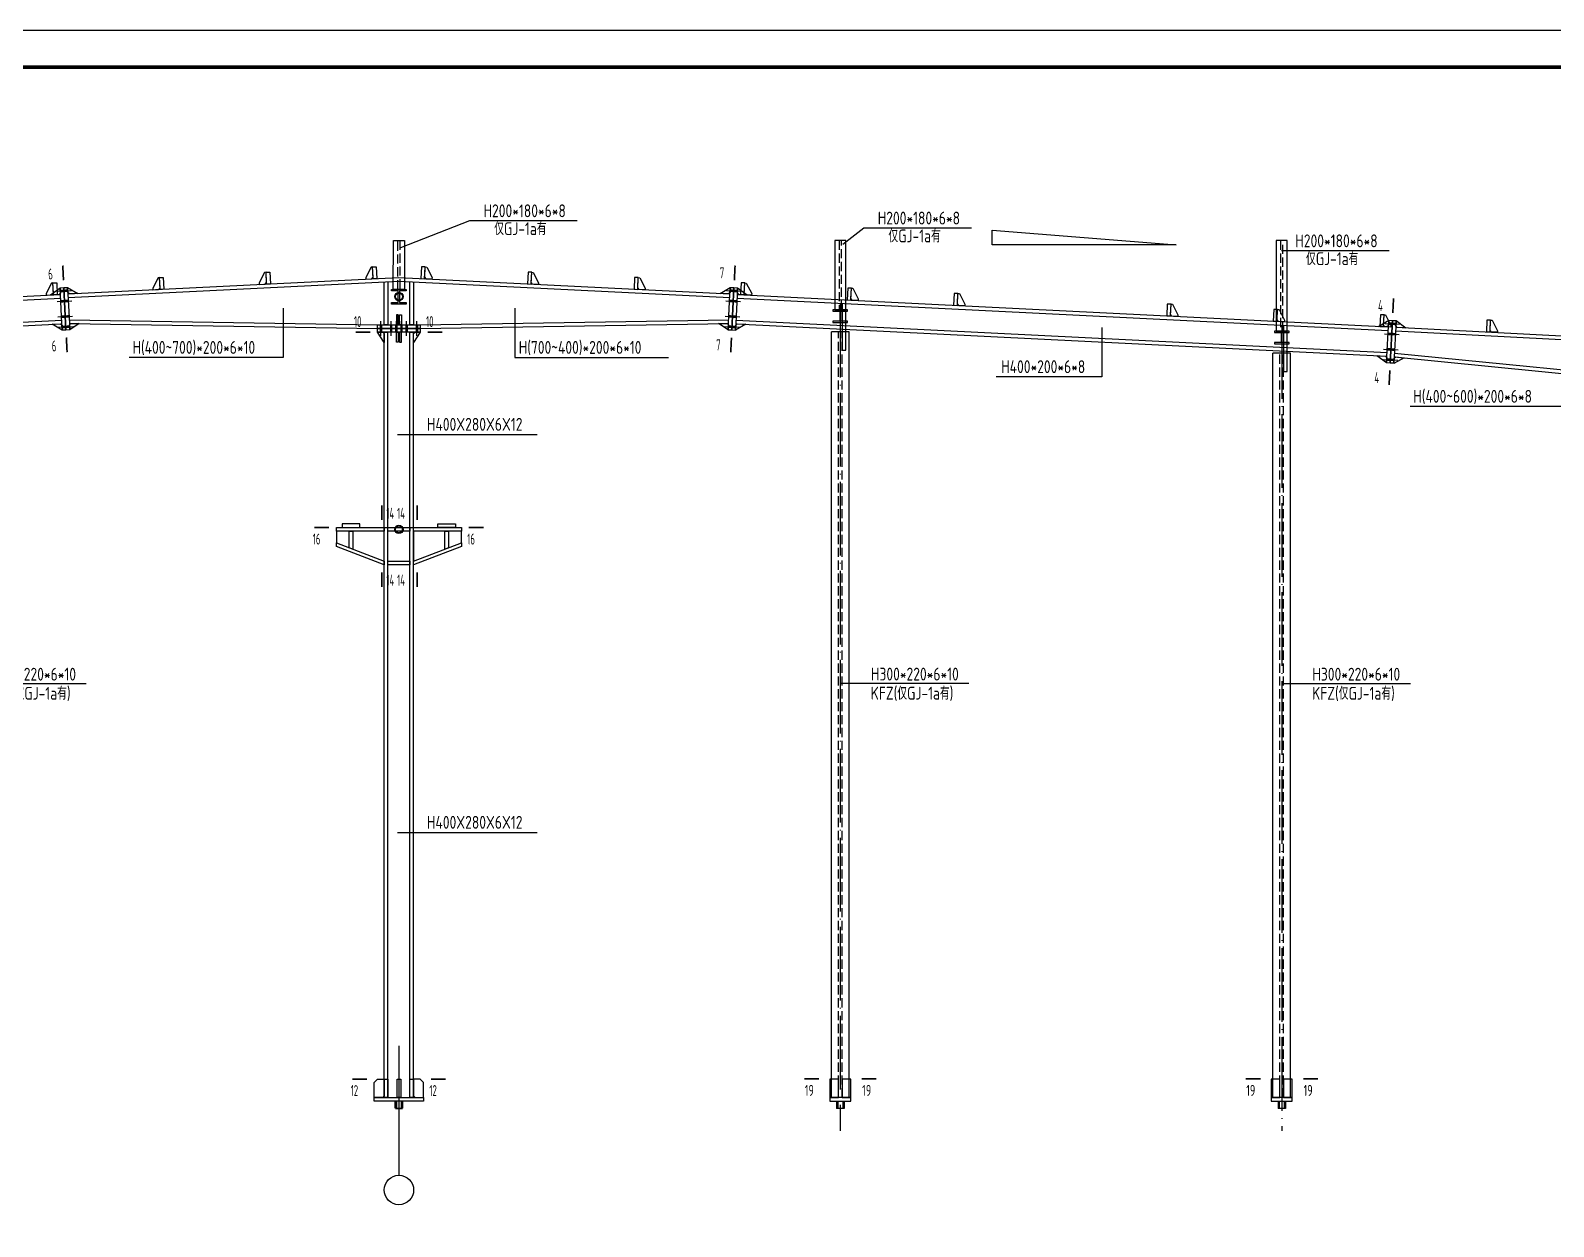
# Model space of a CAD drawing. Extents: x 8844666 to 9156203, y 1662182 to 2655606.
# Drawn here: x 8938191 to 8979598, y 1754767 to 1787294 of the extents above; entities that cross this region are included whole.
import ezdxf

# ---------------------------------------------------------------- set-up
doc = ezdxf.new("R2010")
doc.units = 0
doc.header["$LTSCALE"] = 1000
doc.header["$MEASUREMENT"] = 0
doc.linetypes.add('DASH', pattern=[0.35, 0.25, -0.1])
doc.linetypes.add('DOTE', pattern=[2.42, 2, -0.2, 0.02, -0.2])
for name, color, linetype in [('10', 7, 'CONTINUOUS'), ('114', 2, 'CONTINUOUS'), ('116', 1, 'CONTINUOUS'), ('12', 142, 'CONTINUOUS'), ('14', 142, 'CONTINUOUS'), ('DOTE', 8, 'DOTE'), ('PUB_DIM', 3, 'CONTINUOUS'), ('PUB_TITLE', 4, 'CONTINUOUS'), ('柱子', 142, 'CONTINUOUS'), ('标注文字', 3, 'CONTINUOUS')]:
    doc.layers.add(name, color=color, linetype=linetype)
doc.styles.add('TSSD_REIN', font='atssdeng.shx', dxfattribs={"width": 0.7, "bigfont": 'atssdchn.shx'})

msp = doc.modelspace()

# ---------------------------------------------------------------- linework, layer by layer
at = {"layer": '10', "color": 6, "elevation": -193.1}
msp.add_lwpolyline([(8969334.1, 1781467.1), (8964334.1, 1781467.1), (8964334.1, 1781867.1)], close=True, dxfattribs=at)
at = {"layer": '10', "const_width": 45}
for points in [[(8939069.3, 1780901.9), (8939089.3, 1780502.4)], [(8957347, 1780901.9), (8957327, 1780502.4)], [(8975248, 1780006.7), (8975227.6, 1779607.2)], [(8939187.2, 1778544.8), (8939167.2, 1778944.3)], [(8947028.2, 1779090.4), (8947428.2, 1779090.4)], [(8949388.2, 1779090.4), (8948988.2, 1779090.4)], [(8957229, 1778542.8), (8957249, 1778942.3)], [(8975127.4, 1777649.8), (8975147.9, 1778049.3)], [(8947739.9, 1774377.9), (8947739.9, 1773977.9)], [(8948701.2, 1774377.9), (8948701.2, 1773977.9)], [(8945908.2, 1773777.9), (8946308.2, 1773777.9)], [(8950508.2, 1773777.9), (8950108.2, 1773777.9)], [(8947739.9, 1772157.9), (8947739.9, 1772557.9)], [(8948701.2, 1772157.9), (8948701.2, 1772557.9)], [(8946938.2, 1758777.9), (8947338.2, 1758777.9)], [(8949478.2, 1758777.9), (8949078.2, 1758777.9)], [(8959232, 1758783.9), (8959632, 1758783.9)], [(8961191.3, 1758783.9), (8960791.3, 1758783.9)], [(8971232, 1758783.9), (8971632, 1758783.9)], [(8973191.3, 1758783.9), (8972791.3, 1758783.9)]]:
    msp.add_lwpolyline(points, dxfattribs=at)
at = {"layer": '114'}
for p, q in [((8938904, 1780202.8), (8939303.5, 1780222.7)), ((8957112.8, 1780222.7), (8957512.3, 1780202.8)), ((8938918, 1779923.1), (8939317.5, 1779943.1)), ((8957098.8, 1779943.1), (8957498.3, 1779923.1)), ((8938939, 1779503.6), (8939338.5, 1779523.6)), ((8938953, 1779224), (8939352.5, 1779244)), ((8947718.2, 1778990.4), (8947718.2, 1779390.4)), ((8947998.2, 1778990.4), (8947998.2, 1779390.4)), ((8948138.2, 1778990.4), (8948138.2, 1779390.4)), ((8948278.2, 1778990.4), (8948278.2, 1779390.4)), ((8948418.2, 1778990.4), (8948418.2, 1779390.4)), ((8948698.2, 1778990.4), (8948698.2, 1779390.4)), ((8957063.8, 1779244), (8957463.3, 1779224)), ((8957077.8, 1779523.8), (8957477.3, 1779503.9)), ((8975013, 1779327.8), (8975412.5, 1779307.4)), ((8974998.7, 1779048.2), (8975398.2, 1779027.8)), ((8974977.2, 1778628.8), (8975376.7, 1778608.3)), ((8974962.9, 1778349.1), (8975362.4, 1778328.7))]:
    msp.add_line(p, q, dxfattribs=at)
at = {"layer": '114', "color": 1, "const_width": 70}
for points in [[(8939003.9, 1780207.8), (8939203.7, 1780217.7)], [(8957212.7, 1780217.7), (8957412.4, 1780207.7)], [(8939017.9, 1779928.1), (8939217.7, 1779938.1)], [(8957198.7, 1779938.1), (8957398.4, 1779928.1)], [(8939038.9, 1779508.6), (8939238.6, 1779518.6)], [(8939052.9, 1779229), (8939252.6, 1779239)], [(8947718.2, 1779090.4), (8947718.2, 1779290.4)], [(8947998.2, 1779090.4), (8947998.2, 1779290.4)], [(8948138.2, 1779090.4), (8948138.2, 1779290.4)], [(8948278.2, 1779090.4), (8948278.2, 1779290.4)], [(8948418.2, 1779090.4), (8948418.2, 1779290.4)], [(8948698.2, 1779090.4), (8948698.2, 1779290.4)], [(8957163.7, 1779239), (8957363.5, 1779229)], [(8957177.7, 1779518.8), (8957377.5, 1779508.8)], [(8975112.9, 1779322.7), (8975312.6, 1779312.5)], [(8975098.6, 1779043.1), (8975298.3, 1779032.9)], [(8975077.1, 1778623.6), (8975276.9, 1778613.4)], [(8975062.8, 1778344), (8975262.6, 1778333.8)]]:
    msp.add_lwpolyline(points, dxfattribs=at)
at = {"layer": '116', "const_width": 45}
for points in [[(8948108.2, 1758177.9), (8948108.2, 1757977.9)], [(8948138.2, 1758177.9), (8948138.2, 1757977.9)], [(8948278.2, 1758177.9), (8948278.2, 1757977.9)], [(8948308.2, 1758177.9), (8948308.2, 1757977.9)], [(8948108.2, 1757977.9), (8948308.2, 1757977.9)]]:
    msp.add_lwpolyline(points, dxfattribs=at)
at = {"layer": '116'}
for points in [[(8960108.1, 1758177.9), (8960108.1, 1757977.9)], [(8960138.1, 1758177.9), (8960138.1, 1757977.9)], [(8960278.1, 1758177.9), (8960278.1, 1757977.9)], [(8960308.1, 1758177.9), (8960308.1, 1757977.9)], [(8972108.1, 1758177.9), (8972108.1, 1757977.9)], [(8972138.1, 1758177.9), (8972138.1, 1757977.9)], [(8972278.1, 1758177.9), (8972278.1, 1757977.9)], [(8972308.1, 1758177.9), (8972308.1, 1757977.9)], [(8960308.1, 1757977.9), (8960108.1, 1757977.9)], [(8972308.1, 1757977.9), (8972108.1, 1757977.9)]]:
    msp.add_lwpolyline(points, dxfattribs=at)
at = {"layer": '12'}
for points in [[(8941514.5, 1780283.2), (8941516.5, 1780243.3), (8941676.3, 1780251.3), (8941714.3, 1780293.2), (8941700.3, 1780572.9), (8941660.3, 1780570.9), (8941514.5, 1780283.2)], [(8941700.3, 1780572.9), (8941800.2, 1780577.8)], [(8941716.3, 1780253.2), (8941700.3, 1780572.9)], [(8941800.2, 1780577.8), (8941816.1, 1780258.2)], [(8944410.9, 1780428), (8944412.9, 1780388.1), (8944572.7, 1780396.1), (8944610.7, 1780438), (8944596.7, 1780717.7), (8944556.7, 1780715.7), (8944410.9, 1780428)], [(8944596.7, 1780717.7), (8944696.5, 1780722.7)], [(8944612.7, 1780398.1), (8944596.7, 1780717.7)], [(8944696.5, 1780722.7), (8944712.5, 1780403.1)], [(8947307.3, 1780572.9), (8947309.3, 1780532.9), (8947469.1, 1780540.9), (8947507, 1780582.8), (8947493.1, 1780862.5), (8947453.1, 1780860.5), (8947307.3, 1780572.9)], [(8947493.1, 1780862.5), (8947592.9, 1780867.5)], [(8947509, 1780542.9), (8947493.1, 1780862.5)], [(8947608.9, 1780547.9), (8947509, 1780542.9)], [(8947592.9, 1780867.5), (8947608.9, 1780547.9)], [(8948823.4, 1780867.5), (8948807.4, 1780547.9)], [(8948807.4, 1780547.9), (8948907.3, 1780542.9)], [(8948923.3, 1780862.5), (8948823.4, 1780867.5)], [(8948907.3, 1780542.9), (8948923.3, 1780862.5)], [(8949109, 1780572.9), (8949107, 1780532.9), (8948947.2, 1780540.9), (8948909.3, 1780582.8), (8948923.3, 1780862.5), (8948963.2, 1780860.5), (8949109, 1780572.9)], [(8951719.8, 1780722.7), (8951703.8, 1780403.1)], [(8951819.6, 1780717.7), (8951719.8, 1780722.7)], [(8951803.7, 1780398.1), (8951819.6, 1780717.7)], [(8952005.4, 1780428), (8952003.4, 1780388.1), (8951843.6, 1780396.1), (8951805.7, 1780438), (8951819.6, 1780717.7), (8951859.6, 1780715.7), (8952005.4, 1780428)], [(8954616.1, 1780577.8), (8954600.2, 1780258.2)], [(8954716, 1780572.9), (8954616.1, 1780577.8)], [(8954700, 1780253.2), (8954716, 1780572.9)], [(8954901.8, 1780283.2), (8954899.8, 1780243.3), (8954740, 1780251.2), (8954702, 1780293.2), (8954716, 1780572.9), (8954756, 1780570.9), (8954901.8, 1780283.2)], [(8938618.1, 1780138.4), (8938620.1, 1780098.5), (8938779.9, 1780106.4), (8938817.9, 1780148.4), (8938803.9, 1780428), (8938764, 1780426), (8938618.1, 1780138.4)], [(8938803.9, 1780428), (8938903.8, 1780433)], [(8938819.9, 1780108.4), (8938803.9, 1780428)], [(8938919.8, 1780113.4), (8938819.9, 1780108.4)], [(8938903.8, 1780433), (8938919.8, 1780113.4)], [(8941816.1, 1780258.2), (8941716.3, 1780253.2)], [(8944712.5, 1780403.1), (8944612.7, 1780398.1)], [(8951703.8, 1780403.1), (8951803.7, 1780398.1)], [(8954600.2, 1780258.2), (8954700, 1780253.2)], [(8957512.5, 1780433), (8957496.6, 1780113.4)], [(8957496.6, 1780113.4), (8957596.4, 1780108.4)], [(8957612.4, 1780428), (8957512.5, 1780433)], [(8957596.4, 1780108.4), (8957612.4, 1780428)], [(8957798.2, 1780138.4), (8957796.2, 1780098.5), (8957636.4, 1780106.4), (8957598.4, 1780148.4), (8957612.4, 1780428), (8957652.4, 1780426), (8957798.2, 1780138.4)], [(8960408.9, 1780288.2), (8960392.9, 1779968.6)], [(8960508.8, 1780283.2), (8960408.9, 1780288.2)], [(8960492.8, 1779963.6), (8960508.8, 1780283.2)], [(8960694.6, 1779993.6), (8960692.6, 1779953.6), (8960532.8, 1779961.6), (8960494.8, 1780003.6), (8960508.8, 1780283.2), (8960548.7, 1780281.2), (8960694.6, 1779993.6)], [(8963305.3, 1780143.4), (8963289.3, 1779823.8)], [(8963405.2, 1780138.4), (8963305.3, 1780143.4)], [(8963389.2, 1779818.8), (8963405.2, 1780138.4)], [(8963590.9, 1779848.8), (8963588.9, 1779808.8), (8963429.1, 1779816.8), (8963391.2, 1779858.8), (8963405.2, 1780138.4), (8963445.1, 1780136.4), (8963590.9, 1779848.8)], [(8960392.9, 1779968.6), (8960492.8, 1779963.6)], [(8963289.3, 1779823.8), (8963389.2, 1779818.8)], [(8969098.1, 1779853.8), (8969082.1, 1779534.2)], [(8969197.9, 1779848.8), (8969098.1, 1779853.8)], [(8969182, 1779529.2), (8969197.9, 1779848.8)], [(8969383.7, 1779559.1), (8969381.7, 1779519.2), (8969221.9, 1779527.2), (8969183.9, 1779569.1), (8969197.9, 1779848.8), (8969237.9, 1779846.8), (8969383.7, 1779559.1)], [(8971994.4, 1779708.9), (8971978.5, 1779389.3)], [(8972094.3, 1779703.9), (8971994.4, 1779708.9)], [(8972078.3, 1779384.3), (8972094.3, 1779703.9)], [(8972280.1, 1779414.3), (8972278.1, 1779374.4), (8972118.3, 1779382.3), (8972080.3, 1779424.3), (8972094.3, 1779703.9), (8972134.3, 1779701.9), (8972280.1, 1779414.3)], [(8969082.1, 1779534.2), (8969182, 1779529.2)], [(8971978.5, 1779389.3), (8972078.3, 1779384.3)], [(8974890.8, 1779564.1), (8974874.8, 1779244.5)], [(8974874.8, 1779244.5), (8974974.7, 1779239.5)], [(8974990.7, 1779559.1), (8974890.8, 1779564.1)], [(8974974.7, 1779239.5), (8974990.7, 1779559.1)], [(8975176.5, 1779269.5), (8975174.5, 1779229.5), (8975014.7, 1779237.5), (8974976.7, 1779279.5), (8974990.7, 1779559.1), (8975030.6, 1779557.1), (8975176.5, 1779269.5)], [(8977787.2, 1779419.3), (8977771.2, 1779099.7)], [(8977887.1, 1779414.3), (8977787.2, 1779419.3)], [(8977871.1, 1779094.7), (8977887.1, 1779414.3)], [(8978072.8, 1779124.7), (8978070.8, 1779084.7), (8977911.1, 1779092.7), (8977873.1, 1779134.6), (8977887.1, 1779414.3), (8977927, 1779412.3), (8978072.8, 1779124.7)], [(8977771.2, 1779099.7), (8977871.1, 1779094.7)]]:
    msp.add_lwpolyline(points, dxfattribs=at)
at = {"layer": '14'}
for p, q in [((8960158.1, 1758777.9), (8959922.1, 1758777.9)), ((8959922.1, 1758777.9), (8959922.1, 1758277.9)), ((8960158.1, 1758277.9), (8960158.1, 1758777.9)), ((8960494.1, 1758777.9), (8960258.1, 1758777.9)), ((8960258.1, 1758777.9), (8960258.1, 1758277.9)), ((8960494.1, 1758277.9), (8960494.1, 1758777.9)), ((8972158.1, 1758777.9), (8971922.1, 1758777.9)), ((8971922.1, 1758777.9), (8971922.1, 1758277.9)), ((8972158.1, 1758277.9), (8972158.1, 1758777.9)), ((8972494.1, 1758777.9), (8972258.1, 1758777.9)), ((8972258.1, 1758777.9), (8972258.1, 1758277.9)), ((8972494.1, 1758277.9), (8972494.1, 1758777.9)), ((8959922.1, 1758277.9), (8959922.1, 1758177.9)), ((8959922.1, 1758277.9), (8960158.1, 1758277.9)), ((8960494.1, 1758277.9), (8959922.1, 1758277.9)), ((8959922.1, 1758177.9), (8960494.1, 1758177.9)), ((8960258.1, 1758277.9), (8960494.1, 1758277.9)), ((8960494.1, 1758177.9), (8960494.1, 1758277.9)), ((8971922.1, 1758277.9), (8971922.1, 1758177.9)), ((8971922.1, 1758277.9), (8972158.1, 1758277.9)), ((8972494.1, 1758277.9), (8971922.1, 1758277.9)), ((8971922.1, 1758177.9), (8972494.1, 1758177.9)), ((8972258.1, 1758277.9), (8972494.1, 1758277.9)), ((8972494.1, 1758177.9), (8972494.1, 1758277.9))]:
    msp.add_line(p, q, dxfattribs=at)
for points in [[(8938738.7, 1780104.4), (8938999.4, 1780297.6)], [(8938968.5, 1780115.9), (8938738.7, 1780104.4)], [(8939006.4, 1780157.8), (8938968.5, 1780115.9)], [(8938999.4, 1780297.6), (8939099.3, 1780302.6)], [(8939057.4, 1779139.1), (8938999.4, 1780297.6)], [(8938999.4, 1780297.6), (8939006.4, 1780157.8)], [(8939099.3, 1780302.6), (8939199.2, 1780307.6)], [(8939099.3, 1780302.6), (8939157.2, 1779144.1)], [(8939157.2, 1779144.1), (8939099.3, 1780302.6)], [(8939199.2, 1780307.6), (8939257.1, 1779149.1)], [(8939206.2, 1780167.8), (8939199.2, 1780307.6)], [(8939199.2, 1780307.6), (8939477.8, 1780141.3)], [(8939248.1, 1780129.9), (8939206.2, 1780167.8)], [(8939477.8, 1780141.3), (8939248.1, 1780129.9)], [(8947808.2, 1779290.4), (8947808.2, 1780457.7)], [(8947908.2, 1780462.7), (8947908.2, 1779290.4)], [(8948508.2, 1779290.4), (8948508.2, 1780462.7)], [(8948608.2, 1780457.7), (8948608.2, 1779290.4)], [(8956938.5, 1780141.3), (8957217.1, 1780307.6)], [(8957168.2, 1780129.8), (8956938.5, 1780141.3)], [(8957159.1, 1779147.1), (8957217.1, 1780307.6)], [(8957210.2, 1780167.8), (8957168.2, 1780129.8)], [(8957217.1, 1780307.6), (8957210.2, 1780167.8)], [(8957217.1, 1780307.6), (8957317, 1780302.6)], [(8957317, 1780302.6), (8957259, 1779142.1)], [(8957259, 1779142.1), (8957317, 1780302.6)], [(8957317, 1780302.6), (8957416.9, 1780297.6)], [(8957416.9, 1780297.6), (8957358.9, 1779137.1)], [(8957409.9, 1780157.8), (8957416.9, 1780297.6)], [(8957447.9, 1780115.9), (8957409.9, 1780157.8)], [(8957416.9, 1780297.6), (8957677.6, 1780104.4)], [(8957677.6, 1780104.4), (8957447.9, 1780115.9)], [(8938778.7, 1779305.4), (8939008.4, 1779316.9)], [(8939057.4, 1779139.1), (8938778.7, 1779305.4)], [(8939008.4, 1779316.9), (8939050.4, 1779278.9)], [(8939050.4, 1779278.9), (8939057.4, 1779139.1)], [(8939250.1, 1779288.9), (8939288.1, 1779328.2)], [(8939257.1, 1779149.1), (8939250.1, 1779288.9)], [(8939518.1, 1779324.4), (8939257.1, 1779149.1)], [(8939288.1, 1779328.2), (8939518.1, 1779324.4)], [(8947628.2, 1779290.4), (8948788.2, 1779290.4)], [(8947628.2, 1779190.4), (8947628.2, 1779290.4)], [(8947908.2, 1779290.4), (8947808.2, 1779290.4)], [(8948188.2, 1779560.4), (8948138.2, 1779560.4)], [(8948138.2, 1779560.4), (8948138.2, 1779290.4)], [(8948138.2, 1779290.4), (8948188.2, 1779290.4)], [(8948188.2, 1779290.4), (8948188.2, 1779560.4)], [(8948228.2, 1779290.4), (8948228.2, 1779560.4)], [(8948228.2, 1779560.4), (8948278.2, 1779560.4)], [(8948278.2, 1779290.4), (8948228.2, 1779290.4)], [(8948278.2, 1779560.4), (8948278.2, 1779290.4)], [(8948608.2, 1779290.4), (8948508.2, 1779290.4)], [(8948788.2, 1779290.4), (8948788.2, 1779190.4)], [(8956898.2, 1779324.4), (8957128.2, 1779328.2)], [(8957159.2, 1779149.1), (8956898.2, 1779324.4)], [(8957128.2, 1779328.2), (8957166.2, 1779288.9)], [(8957166.2, 1779288.9), (8957159.2, 1779149.1)], [(8957637.6, 1779305.4), (8957359, 1779139.1)], [(8957359, 1779139.1), (8957366, 1779278.9)], [(8957366, 1779278.9), (8957407.9, 1779316.9)], [(8957407.9, 1779316.9), (8957637.6, 1779305.4)], [(8974838.6, 1779246.3), (8975117.5, 1779412.6)], [(8975068.3, 1779234.8), (8974838.6, 1779246.3)], [(8975058.2, 1778254.1), (8975117.5, 1779412.6)], [(8975110.3, 1779272.8), (8975068.3, 1779234.8)], [(8975117.5, 1779412.6), (8975110.3, 1779272.8)], [(8975117.5, 1779412.6), (8975217.4, 1779407.5)], [(8975217.4, 1779407.5), (8975158.1, 1778249)], [(8975158.1, 1778249), (8975217.4, 1779407.5)], [(8975217.4, 1779407.5), (8975317.2, 1779402.4)], [(8975317.2, 1779402.4), (8975258, 1778243.9)], [(8975310.1, 1779262.6), (8975317.2, 1779402.4)], [(8975348, 1779220.5), (8975310.1, 1779262.6)], [(8975317.2, 1779402.4), (8975577.7, 1779208.5)], [(8939157.2, 1779144.1), (8939057.4, 1779139.1)], [(8939257.1, 1779149.1), (8939157.2, 1779144.1)], [(8948788.2, 1779190.4), (8947628.2, 1779190.4)], [(8947628.2, 1779190.4), (8948788.2, 1779190.4)], [(8947628.2, 1779090.4), (8947628.2, 1779190.4)], [(8948788.2, 1779090.4), (8947628.2, 1779090.4)], [(8947808.2, 1778810.4), (8947628.2, 1779090.4)], [(8947628.2, 1779090.4), (8947768.2, 1779090.4)], [(8947768.2, 1779090.4), (8947808.2, 1779050.4)], [(8947808.2, 1779050.4), (8947808.2, 1778810.4)], [(8948138.2, 1778820.4), (8948138.2, 1779090.4)], [(8948138.2, 1779090.4), (8948188.2, 1779090.4)], [(8948188.2, 1778820.4), (8948138.2, 1778820.4)], [(8948188.2, 1779090.4), (8948188.2, 1778820.4)], [(8948228.2, 1779090.4), (8948228.2, 1778820.4)], [(8948278.2, 1779090.4), (8948228.2, 1779090.4)], [(8948228.2, 1778820.4), (8948278.2, 1778820.4)], [(8948278.2, 1778820.4), (8948278.2, 1779090.4)], [(8948788.2, 1779090.4), (8948608.2, 1778810.4)], [(8948608.2, 1779050.4), (8948648.2, 1779090.4)], [(8948608.2, 1778810.4), (8948608.2, 1779050.4)], [(8948648.2, 1779090.4), (8948788.2, 1779090.4)], [(8948788.2, 1779190.4), (8948788.2, 1779090.4)], [(8957259, 1779142.1), (8957159.1, 1779147.1)], [(8957358.9, 1779137.1), (8957259, 1779142.1)], [(8975577.7, 1779208.5), (8975348, 1779220.5)], [(8975058.2, 1778254.1), (8974797.7, 1778447.4)], [(8974797.7, 1778447.4), (8975027.5, 1778435.9)], [(8975027.5, 1778435.9), (8975065.4, 1778393.9)], [(8975264.9, 1778379.1), (8975306.7, 1778415.1)], [(8975306.7, 1778415.1), (8975535.6, 1778392.4)], [(8975065.4, 1778393.9), (8975058.2, 1778254.1)], [(8975158.1, 1778249), (8975058.2, 1778254.1)], [(8975258, 1778243.9), (8975158.1, 1778249)], [(8975535.6, 1778392.4), (8975257.7, 1778239.2)], [(8975257.7, 1778239.2), (8975264.9, 1778379.1)], [(8947148.2, 1773877.9), (8946668.2, 1773877.9)], [(8946668.2, 1773877.9), (8946668.2, 1773777.9)], [(8947148.2, 1773777.9), (8947148.2, 1773877.9)], [(8949268.2, 1773877.9), (8949748.2, 1773877.9)], [(8949268.2, 1773777.9), (8949268.2, 1773877.9)], [(8949748.2, 1773877.9), (8949748.2, 1773777.9)], [(8946508.2, 1773777.9), (8947808.2, 1773777.9)], [(8946508.2, 1773677.9), (8946508.2, 1773777.9)], [(8947808.2, 1773677.9), (8946508.2, 1773677.9)], [(8946508.2, 1773677.9), (8946508.2, 1773357.9)], [(8947808.2, 1773677.9), (8946508.2, 1773677.9)], [(8946668.2, 1773777.9), (8947148.2, 1773777.9)], [(8946858.2, 1773223.2), (8946858.2, 1773677.9)], [(8946858.2, 1773677.9), (8946958.2, 1773677.9)], [(8946958.2, 1773677.9), (8946958.2, 1773184.8)], [(8947808.2, 1773777.9), (8947808.2, 1773677.9)], [(8947808.2, 1772857.9), (8947808.2, 1773677.9)], [(8947908.2, 1773777.9), (8948508.2, 1773777.9)], [(8947908.2, 1773677.9), (8947908.2, 1773777.9)], [(8948508.2, 1773677.9), (8947908.2, 1773677.9)], [(8948508.2, 1773777.9), (8948508.2, 1773677.9)], [(8948608.2, 1773777.9), (8949908.2, 1773777.9)], [(8948608.2, 1773677.9), (8948608.2, 1773777.9)], [(8949908.2, 1773677.9), (8948608.2, 1773677.9)], [(8948608.2, 1773677.9), (8948608.2, 1772857.9)], [(8949908.2, 1773677.9), (8948608.2, 1773677.9)], [(8949748.2, 1773777.9), (8949268.2, 1773777.9)], [(8949458.2, 1773184.8), (8949458.2, 1773677.9)], [(8949458.2, 1773677.9), (8949558.2, 1773677.9)], [(8949558.2, 1773677.9), (8949558.2, 1773223.2)], [(8949908.2, 1773777.9), (8949908.2, 1773677.9)], [(8949908.2, 1773357.9), (8949908.2, 1773677.9)], [(8946508.2, 1773357.9), (8947808.2, 1772857.9)], [(8946508.2, 1773357.9), (8947808.2, 1772857.9)], [(8946508.2, 1773257.9), (8946508.2, 1773357.9)], [(8947808.2, 1772757.9), (8946508.2, 1773257.9)], [(8946958.2, 1773184.8), (8946858.2, 1773223.2)], [(8948608.2, 1772857.9), (8949908.2, 1773357.9)], [(8948608.2, 1772857.9), (8949908.2, 1773357.9)], [(8949908.2, 1773257.9), (8948608.2, 1772757.9)], [(8949558.2, 1773223.2), (8949458.2, 1773184.8)], [(8949908.2, 1773357.9), (8949908.2, 1773257.9)], [(8947808.2, 1772857.9), (8947808.2, 1772757.9)], [(8947908.2, 1772857.9), (8948508.2, 1772857.9)], [(8947908.2, 1772757.9), (8947908.2, 1772857.9)], [(8948508.2, 1772757.9), (8947908.2, 1772757.9)], [(8948508.2, 1772857.9), (8948508.2, 1772757.9)], [(8948608.2, 1772757.9), (8948608.2, 1772857.9)], [(8947538.2, 1758687.9), (8947628.2, 1758777.9)], [(8947538.2, 1758277.9), (8947538.2, 1758687.9)], [(8947628.2, 1758777.9), (8947808.2, 1758777.9)], [(8947808.2, 1758777.9), (8947808.2, 1758317.9)], [(8947808.2, 1758277.9), (8947808.2, 1758777.9)], [(8947808.2, 1758777.9), (8947908.2, 1758777.9)], [(8947908.2, 1758777.9), (8947908.2, 1758277.9)], [(8948158.2, 1758277.9), (8948158.2, 1758777.9)], [(8948158.2, 1758777.9), (8948258.2, 1758777.9)], [(8948258.2, 1758777.9), (8948258.2, 1758277.9)], [(8948508.2, 1758277.9), (8948508.2, 1758777.9)], [(8948508.2, 1758777.9), (8948608.2, 1758777.9)], [(8948608.2, 1758777.9), (8948608.2, 1758317.9)], [(8948788.2, 1758777.9), (8948608.2, 1758777.9)], [(8948608.2, 1758777.9), (8948608.2, 1758277.9)], [(8948878.2, 1758687.9), (8948788.2, 1758777.9)], [(8948878.2, 1758277.9), (8948878.2, 1758687.9)], [(8947538.2, 1758177.9), (8947538.2, 1758277.9)], [(8947538.2, 1758277.9), (8948878.2, 1758277.9)], [(8947768.2, 1758277.9), (8947538.2, 1758277.9)], [(8948878.2, 1758177.9), (8947538.2, 1758177.9)], [(8947808.2, 1758317.9), (8947768.2, 1758277.9)], [(8947908.2, 1758277.9), (8947808.2, 1758277.9)], [(8948258.2, 1758277.9), (8948158.2, 1758277.9)], [(8948608.2, 1758277.9), (8948508.2, 1758277.9)], [(8948608.2, 1758317.9), (8948648.2, 1758277.9)], [(8948648.2, 1758277.9), (8948878.2, 1758277.9)], [(8948878.2, 1758277.9), (8948878.2, 1758177.9)]]:
    msp.add_lwpolyline(points, dxfattribs=at)
for centre, radius in [((8948207.5, 1780057.3), 114), ((8948207.5, 1780057.3), 94), ((8948206.8, 1773724.6), 114), ((8948206.8, 1773724.6), 94)]:
    msp.add_circle(centre, radius, dxfattribs=at)
at = {"layer": 'DOTE'}
for points in [[(8960207.7, 1779857.5), (8960208.1, 1757371.7)], [(8972207.7, 1779277.4), (8972208.1, 1757372.9)]]:
    msp.add_lwpolyline(points, dxfattribs=at)
at = {"layer": 'PUB_DIM'}
msp.add_line((8948208.2, 1759677.9), (8948208.2, 1756160.5), dxfattribs=at)
msp.add_circle((8948208.2, 1755760.5), 400, dxfattribs=at)
at = {"layer": 'PUB_TITLE'}
msp.add_lwpolyline([(8903902.8, 1727894.2), (9030002.8, 1727894.2), (9030002.8, 1787294.2), (8903902.8, 1787294.2)], close=True, dxfattribs=at)
at = {"layer": 'PUB_TITLE', "const_width": 100}
msp.add_lwpolyline([(8906402.8, 1728894.2), (9029002.8, 1728894.2), (9029002.8, 1786294.2), (8906402.8, 1786294.2)], close=True, dxfattribs=at)
at = {"layer": '柱子'}
for p, q in [((8959968.1, 1758277.9, -200), (8959966.5, 1779096.6, -200)), ((8960446.5, 1779096.6, -200), (8959966.5, 1779096.5, -200)), ((8960448.1, 1758277.9, -200), (8960446.5, 1779096.6, -200)), ((8971968.1, 1758277.9, -200), (8971966.5, 1778515.2, -200)), ((8972446.5, 1778515.2, -200), (8971966.5, 1778515.2, -200)), ((8972448.1, 1758277.9, -200), (8972446.5, 1778515.2, -200))]:
    msp.add_line(p, q, dxfattribs=at)
at = {"layer": '柱子', "linetype": 'DASH'}
for p, q in [((8960158.1, 1758277.9, -200), (8960156.5, 1779096.6, -200)), ((8960258.1, 1758277.9, -200), (8960256.5, 1779096.5, -200)), ((8972158.1, 1758277.9, -200), (8972156.5, 1778515.2, -200)), ((8972258.1, 1758277.9, -200), (8972256.5, 1778515.2, -200))]:
    msp.add_line(p, q, dxfattribs=at)
at = {"layer": '柱子'}
for points in [[(8948356.3, 1780396.3), (8948356, 1780252.7), (8948056, 1780252.7), (8948056.3, 1781577.9), (8948356.3, 1781577.9), (8948356.3, 1780396.3), (8948356.3, 1780396.3)], [(8960057.5, 1781577.9), (8960057.7, 1779699.9), (8960357.7, 1779699.9), (8960357.5, 1781577.9), (8960057.5, 1781577.9), (8960057.5, 1781577.9), (8960057.5, 1781577.9)], [(8972057.5, 1781577.9), (8972057.7, 1779118.5), (8972357.7, 1779118.5), (8972357.5, 1781577.9), (8972057.5, 1781577.9), (8972057.5, 1781577.9), (8972057.5, 1781577.9)], [(8939208.2, 1780127.9), (8948208.2, 1780577.9)], [(8939213.2, 1780028), (8948208.1, 1780477.7)], [(8948208.1, 1780477.7), (8957203.2, 1780028)], [(8948208.2, 1780577.9), (8957208.2, 1780127.8)], [(8921407.9, 1779237.8), (8939008.4, 1780117.9)], [(8957407.9, 1780117.9), (8975108.3, 1779232.9)], [(8921412.9, 1779138), (8939013.4, 1780018)], [(8957402.9, 1780018), (8975103.2, 1779133)], [(8921442.9, 1778538.7), (8939043.4, 1779418.7)], [(8921447.9, 1778438.8), (8939048.4, 1779318.9)], [(8939243.1, 1779428.9), (8947628.2, 1779290.4)], [(8939248.1, 1779328.9), (8947628.2, 1779190.4)], [(8948788.2, 1779290.4), (8957173.2, 1779428.9)], [(8948788.2, 1779190.3), (8957168.2, 1779328.9)], [(8957368, 1779318.9), (8975067.4, 1778433.9)], [(8957373, 1779418.7), (8975072.5, 1778533.8)], [(8947808.2, 1773777.9), (8947808.2, 1779090.4)], [(8947808.2, 1779090.4), (8947908.2, 1779090.4)], [(8947908.2, 1773777.9), (8947908.2, 1779090.4)], [(8948508.2, 1773777.9), (8948508.2, 1779090.4)], [(8948508.2, 1779090.4), (8948608.2, 1779090.4)], [(8948608.2, 1773777.9), (8948608.2, 1779090.4)], [(8975302.9, 1779122.8), (8983808.6, 1778677.7)], [(8975308, 1779222.6), (8983808.2, 1778777.9)], [(8975266.9, 1778419), (8983201.7, 1777633.3)], [(8975272, 1778519), (8983184.2, 1777735.6)], [(8947808.2, 1758277.9), (8947808.2, 1773777.9)], [(8947808.2, 1773777.9), (8947908.2, 1773777.9)], [(8947908.2, 1758277.9), (8947908.2, 1773777.9)], [(8947908.2, 1773777.9), (8948508.2, 1773777.9)], [(8948508.2, 1758277.9), (8948508.2, 1773777.9)], [(8948508.2, 1773777.9), (8948608.2, 1773777.9)], [(8948608.2, 1758277.9), (8948608.2, 1773777.9)]]:
    msp.add_lwpolyline(points, dxfattribs=at)
at = {"layer": '柱子', "linetype": 'DASH'}
for points in [[(8948236.3, 1781577.9), (8948236, 1780252.7), (8948176, 1780252.7), (8948176.3, 1781577.9)], [(8960177.5, 1781577.9), (8960177.7, 1779699.9), (8960237.7, 1779699.9), (8960237.5, 1781577.9)], [(8972177.5, 1781577.9), (8972177.7, 1779118.5), (8972237.7, 1779118.5), (8972237.5, 1781577.9)]]:
    msp.add_lwpolyline(points, close=True, dxfattribs=at)
at = {"layer": '柱子'}
for points in [[(8948006, 1780252.7), (8948406, 1780252.7), (8948406, 1780212.7), (8948222, 1780212.7), (8948222, 1779892.7), (8948406, 1779892.7), (8948406, 1779852.7), (8948006, 1779852.7), (8948006, 1779892.7), (8948190, 1779892.7), (8948190, 1780212.7), (8948006, 1780212.7)], [(8960407.7, 1779699.9), (8960007.7, 1779699.9), (8960007.7, 1779659.9), (8960191.7, 1779659.9), (8960191.7, 1779389.9), (8960007.7, 1779389.9), (8960007.7, 1779349.9), (8960407.7, 1779349.9), (8960407.7, 1779389.9), (8960223.7, 1779389.9), (8960223.7, 1779659.9), (8960407.7, 1779659.9)], [(8972407.7, 1779118.5), (8972007.7, 1779118.5), (8972007.7, 1779078.5), (8972191.7, 1779078.5), (8972191.7, 1778808.5), (8972007.7, 1778808.5), (8972007.7, 1778768.5), (8972407.7, 1778768.5), (8972407.7, 1778808.5), (8972223.7, 1778808.5), (8972223.7, 1779078.5), (8972407.7, 1779078.5)]]:
    msp.add_lwpolyline(points, close=True, dxfattribs=at)
at = {"layer": '柱子', "elevation": -200}
for points in [[(8960256.5, 1779875.3), (8960256.5, 1778596.6), (8960356.5, 1778596.6), (8960356.5, 1779870.3)], [(8972256.5, 1779275.3), (8972256.5, 1778015.3), (8972356.5, 1778015.3), (8972356.5, 1779270.3)]]:
    msp.add_lwpolyline(points, dxfattribs=at)
at = {"layer": '标注文字', "linetype": 'ByBlock'}
for p, q in [((8950131.4, 1782115.6), (8948248.5, 1781386.9)), ((8953056.7, 1782115.6), (8950131.4, 1782115.6)), ((8960848.3, 1781918.3), (8960276.6, 1781471.1)), ((8963773.6, 1781918.3), (8960848.3, 1781918.3)), ((8975125.9, 1781298.6), (8972200.6, 1781298.6))]:
    msp.add_line(p, q, dxfattribs=at)
at = {"layer": '标注文字'}
for p, q in [((8948170.2, 1776309, 200), (8951963.5, 1776309, 200)), ((8936208.3, 1769537.6), (8939706.6, 1769537.6)), ((8960207.1, 1769540.4), (8963705.4, 1769540.4)), ((8972207, 1769537.6), (8975705.3, 1769537.6)), ((8948170.2, 1765485.9, 200), (8951963.5, 1765485.9, 200))]:
    msp.add_line(p, q, dxfattribs=at)
at = {"layer": '标注文字', "elevation": 200}
for points in [[(8945060.4, 1779740), (8945060.4, 1778400.8), (8940876.7, 1778400.8)], [(8951355.8, 1779740), (8951355.8, 1778400.8), (8955539.5, 1778400.8)], [(8967319.6, 1779215.7), (8967319.6, 1777876.5), (8964444.1, 1777876.5)], [(8979880.4, 1778410.1), (8979880.4, 1777070.9), (8975696.6, 1777070.9)]]:
    msp.add_lwpolyline(points, dxfattribs=at)

# ---------------------------------------------------------------- texts
at = {"layer": '10', "style": 'TSSD_REIN', "width": 0.6}
for s, rotation, p in [('6', 2.86176, (8938680.1, 1780517.5)), ('7', 357.13639, (8956921.3, 1780558.2)), ('4', 357.07153, (8974821.9, 1779663.5)), ('6', 2.86268, (8938777.9, 1778559.9)), ('7', 357.13732, (8956823.3, 1778598.7)), ('4', 357.07153, (8974721.8, 1777706.1))]:
    msp.add_text(s, height=300, rotation=rotation, dxfattribs=at).set_placement(p)
at = {"layer": '10', "style": 'TSSD_REIN'}
for s, width, p in [('10', 0.6, (8946985.2, 1779225.9)), ('10', 0.6, (8948945.2, 1779225.9)), ('14', 0.6, (8947865.2, 1774013.4)), ('14', 0.6, (8948158.2, 1774013.4)), ('16', 0.6, (8945865.2, 1773313.4)), ('16', 0.6, (8950065.2, 1773313.4)), ('14', 0.6, (8947865.2, 1772193.4)), ('14', 0.6, (8948158.2, 1772193.4)), ('12', 0.6, (8946895.2, 1758313.4)), ('12', 0.6, (8949035.2, 1758313.4)), ('19', 0.7, (8959242.5, 1758319.4)), ('19', 0.7, (8960801.9, 1758319.4)), ('19', 0.7, (8971242.5, 1758319.4)), ('19', 0.7, (8972801.9, 1758319.4))]:
    msp.add_text(s, height=300, dxfattribs=dict(at, width=width)).set_placement(p)
at = {"layer": '标注文字', "linetype": 'ByBlock', "style": 'TSSD_REIN', "width": 0.8}
for s, p in [('H200*180*6*8', (8950508.8, 1782214.4, 502)), ('H200*180*6*8', (8961225.7, 1782017.2, 502)), ('仅GJ-1a有', (8950798.6, 1781728.4, 102)), ('仅GJ-1a有', (8961515.5, 1781531.2, 102)), ('H200*180*6*8', (8972578, 1781397.4, 502)), ('仅GJ-1a有', (8972867.8, 1780911.4, 102)), ('H(400~700)*200*6*10', (8940965, 1778499.6, 702)), ('H(700~400)*200*6*10', (8951466.5, 1778499.6, 702)), ('H400*200*6*8', (8964581.1, 1777975.3, 702)), ('H(400~600)*200*6*8', (8975785, 1777169.7, 702)), ('H400X280X6X12', (8948969.8, 1776407.9, 702)), ('H300*220*6*10', (8937043, 1769612.9, 102)), ('H300*220*6*10', (8961041.8, 1769615.6, 102)), ('H300*220*6*10', (8973041.8, 1769612.9, 102)), ('KFZ(仅GJ-1a有)', (8937035.5, 1769092.8, 102)), ('KFZ(仅GJ-1a有)', (8961034.3, 1769095.6, 102)), ('KFZ(仅GJ-1a有)', (8973034.3, 1769092.8, 102)), ('H400X280X6X12', (8948969.8, 1765584.7, 702))]:
    msp.add_text(s, height=350, dxfattribs=at).set_placement(p)

doc.saveas('drawing.dxf')
